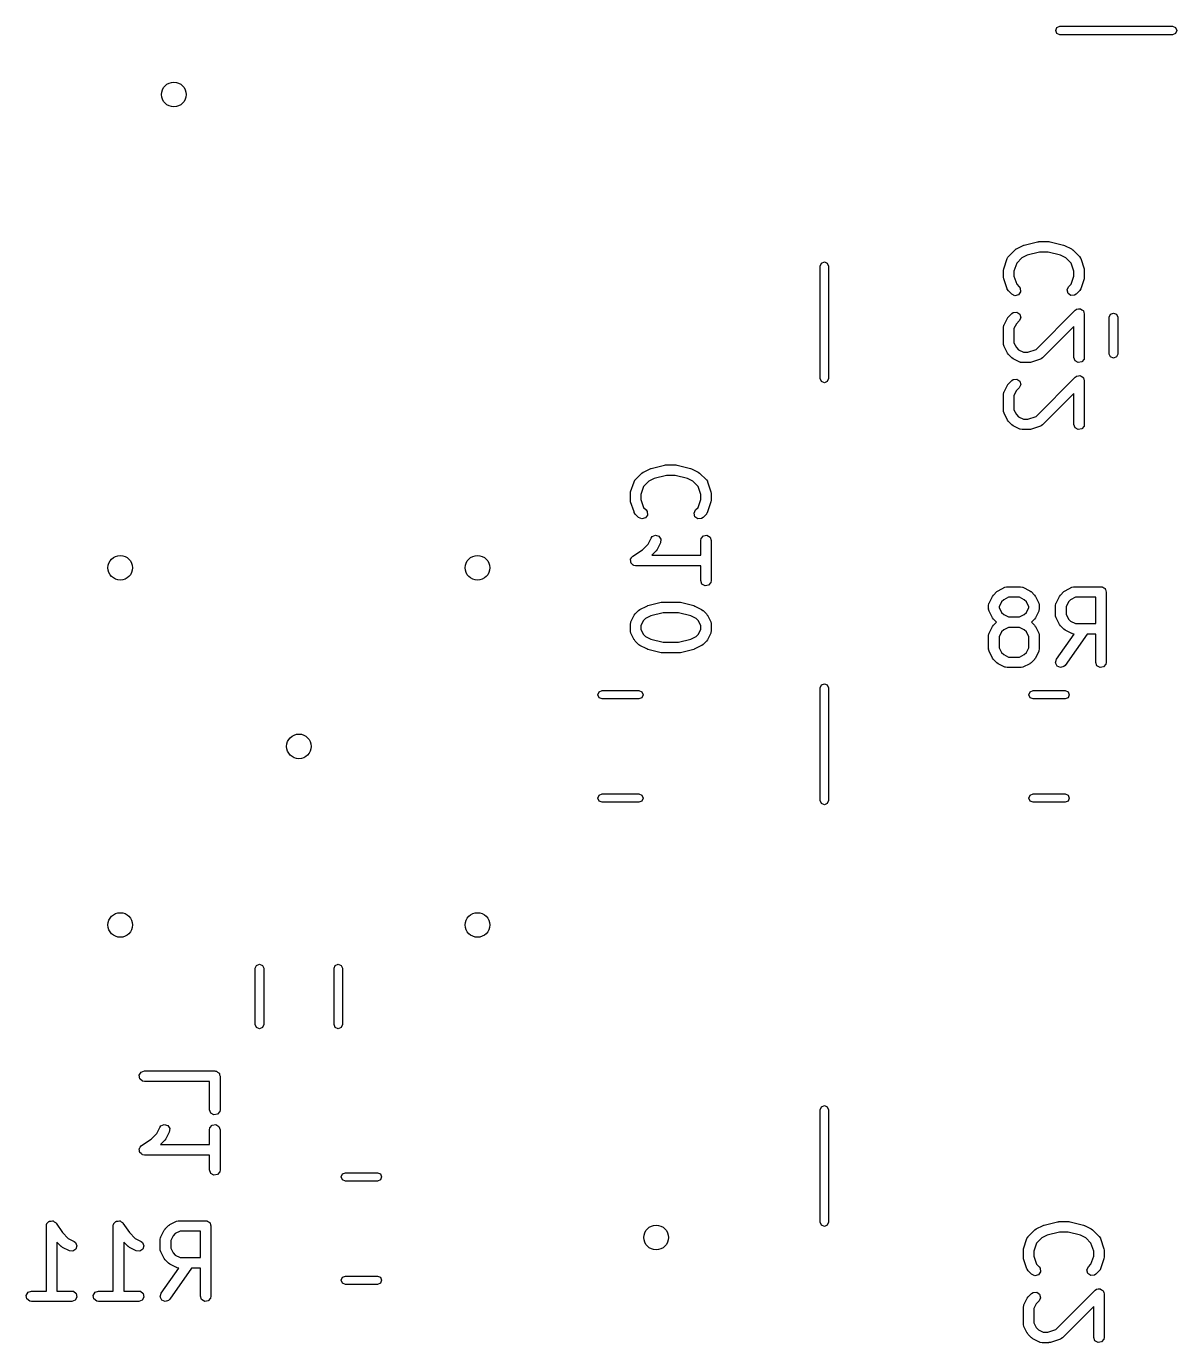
# Model space of a CAD drawing. Extents: x 0.32 to 2.48, y 0.29 to 1.64.
# Drawn here: x 0.317 to 0.961, y 0.901 to 1.638 of the extents above; entities that cross this region are included whole.
import ezdxf

# ---------------------------------------------------------------- set-up
doc = ezdxf.new("R2010")
doc.units = 0
doc.header["$MEASUREMENT"] = 0
doc.layers.add('BLACK', color=7, linetype='CONTINUOUS')

msp = doc.modelspace()

# ---------------------------------------------------------------- linework, layer by layer
at = {"layer": 'BLACK', "linetype": 'CONTINUOUS'}
for p, q in [((0.893701, 1.63583), (0.894393, 1.6375)), ((0.894393, 1.6375), (0.896063, 1.63819)), ((0.896063, 1.63819), (0.959055, 1.63819)), ((0.959055, 1.63819), (0.960725, 1.6375)), ((0.960725, 1.6375), (0.961417, 1.63583)), ((0.894393, 1.63416), (0.893701, 1.63583)), ((0.896063, 1.63346), (0.894393, 1.63416)), ((0.959055, 1.63346), (0.896063, 1.63346)), ((0.960725, 1.63416), (0.959055, 1.63346)), ((0.961417, 1.63583), (0.960725, 1.63416)), ((0.867181, 1.50927), (0.870931, 1.51302)), ((0.870931, 1.51302), (0.871654, 1.51353)), ((0.871654, 1.51353), (0.871698, 1.51357)), ((0.871698, 1.51357), (0.875448, 1.51545)), ((0.875448, 1.51545), (0.875936, 1.51559)), ((0.875936, 1.51559), (0.876052, 1.51567)), ((0.876052, 1.51567), (0.883551, 1.51755)), ((0.884631, 1.51173), (0.877799, 1.51002)), ((0.883551, 1.51755), (0.884139, 1.51759)), ((0.884139, 1.51759), (0.884267, 1.51763)), ((0.884267, 1.51763), (0.889892, 1.51763)), ((0.889528, 1.51173), (0.884631, 1.51173)), ((0.89636, 1.51002), (0.889528, 1.51173)), ((0.889892, 1.51763), (0.890472, 1.51753)), ((0.890472, 1.51753), (0.890608, 1.51755)), ((0.890608, 1.51755), (0.898107, 1.51567)), ((0.898107, 1.51567), (0.898572, 1.51546)), ((0.898572, 1.51546), (0.898711, 1.51545)), ((0.898711, 1.51545), (0.902461, 1.51357)), ((0.902461, 1.51357), (0.90317, 1.51305)), ((0.90317, 1.51305), (0.903228, 1.51302)), ((0.903228, 1.51302), (0.906978, 1.50927)), ((0.761811, 1.50394), (0.762503, 1.50561)), ((0.761811, 1.44094), (0.761811, 1.50394)), ((0.762503, 1.50561), (0.764173, 1.5063)), ((0.764173, 1.5063), (0.765844, 1.50561)), ((0.765844, 1.50561), (0.766535, 1.50394)), ((0.766535, 1.50394), (0.766535, 1.44094)), ((0.864593, 1.50249), (0.866468, 1.50812)), ((0.866468, 1.50812), (0.866956, 1.50902)), ((0.866956, 1.50902), (0.867107, 1.50911)), ((0.867107, 1.50911), (0.867181, 1.50927)), ((0.87185, 1.50559), (0.870347, 1.50108)), ((0.874768, 1.50851), (0.87185, 1.50559)), ((0.877799, 1.51002), (0.874768, 1.50851)), ((0.899391, 1.50851), (0.89636, 1.51002)), ((0.902309, 1.50559), (0.899391, 1.50851)), ((0.903812, 1.50108), (0.902309, 1.50559)), ((0.906978, 1.50927), (0.907566, 1.50843)), ((0.907566, 1.50843), (0.907581, 1.50825)), ((0.907581, 1.50825), (0.907691, 1.50812)), ((0.907691, 1.50812), (0.909566, 1.50249)), ((0.864442, 1.50156), (0.864595, 1.50243)), ((0.864442, 1.49781), (0.864442, 1.50156)), ((0.864464, 1.49775), (0.864442, 1.49781)), ((0.864593, 1.49687), (0.864464, 1.49775)), ((0.864595, 1.50243), (0.864593, 1.50249)), ((0.866468, 1.49125), (0.864593, 1.49687)), ((0.870347, 1.50108), (0.870347, 1.49829)), ((0.870347, 1.49829), (0.87185, 1.49378)), ((0.902309, 1.49378), (0.903812, 1.49829)), ((0.903812, 1.49829), (0.903812, 1.50108)), ((0.909566, 1.49687), (0.907691, 1.49125)), ((0.909717, 1.49781), (0.909564, 1.49694)), ((0.909564, 1.49694), (0.909566, 1.49687)), ((0.909566, 1.50249), (0.909695, 1.50162)), ((0.909695, 1.50162), (0.909717, 1.50156)), ((0.909717, 1.50156), (0.909717, 1.49781)), ((0.866578, 1.49111), (0.866468, 1.49125)), ((0.866593, 1.49094), (0.866578, 1.49111)), ((0.867181, 1.4901), (0.866593, 1.49094)), ((0.869056, 1.48822), (0.867181, 1.4901)), ((0.87185, 1.49378), (0.873232, 1.4924)), ((0.873996, 1.48955), (0.872838, 1.48789)), ((0.873232, 1.4924), (0.87382, 1.49156)), ((0.87382, 1.49156), (0.873996, 1.48955)), ((0.900073, 1.49057), (0.900927, 1.4924)), ((0.900596, 1.48862), (0.900073, 1.49057)), ((0.900927, 1.4924), (0.902309, 1.49378)), ((0.906978, 1.4901), (0.905103, 1.48822)), ((0.907052, 1.49026), (0.906978, 1.4901)), ((0.907203, 1.49035), (0.907052, 1.49026)), ((0.907691, 1.49125), (0.907203, 1.49035)), ((0.870887, 1.48737), (0.869056, 1.48822)), ((0.872838, 1.48789), (0.870887, 1.48737)), ((0.902251, 1.48746), (0.900596, 1.48862)), ((0.904263, 1.48763), (0.902251, 1.48746)), ((0.905103, 1.48822), (0.904263, 1.48763)), ((0.864753, 1.47101), (0.866628, 1.47476)), ((0.866628, 1.47476), (0.867154, 1.47547)), ((0.867154, 1.47547), (0.867181, 1.47552)), ((0.867181, 1.47552), (0.869056, 1.4774)), ((0.869056, 1.4774), (0.869896, 1.47799)), ((0.869896, 1.47799), (0.871908, 1.47816)), ((0.871908, 1.47816), (0.873563, 1.477)), ((0.874085, 1.47505), (0.873232, 1.47322)), ((0.873563, 1.477), (0.874085, 1.47505)), ((0.882672, 1.45727), (0.904677, 1.47927)), ((0.904677, 1.47927), (0.905205, 1.47964)), ((0.905205, 1.47964), (0.905288, 1.47974)), ((0.905288, 1.47974), (0.905366, 1.47976)), ((0.905366, 1.47976), (0.905517, 1.47986)), ((0.905517, 1.47986), (0.906402, 1.47994)), ((0.906402, 1.47994), (0.907277, 1.48009)), ((0.907277, 1.48009), (0.907394, 1.48003)), ((0.907394, 1.48003), (0.907529, 1.48004)), ((0.907529, 1.48004), (0.908257, 1.47953)), ((0.908257, 1.47953), (0.909026, 1.47908)), ((0.909026, 1.47908), (0.909073, 1.47896)), ((0.909073, 1.47896), (0.909183, 1.47888)), ((0.909183, 1.47888), (0.909413, 1.47802)), ((0.909413, 1.47802), (0.909717, 1.47719)), ((0.909717, 1.47719), (0.909717, 1.45281)), ((0.923701, 1.47529), (0.924393, 1.47696)), ((0.923701, 1.45471), (0.923701, 1.47529)), ((0.924393, 1.47696), (0.926063, 1.47765)), ((0.926063, 1.47765), (0.927733, 1.47696)), ((0.927733, 1.47696), (0.928425, 1.47529)), ((0.928425, 1.47529), (0.928425, 1.45471)), ((0.864442, 1.46969), (0.86462, 1.4707)), ((0.864442, 1.46031), (0.864442, 1.46969)), ((0.86462, 1.4707), (0.864733, 1.47083)), ((0.864733, 1.47083), (0.864753, 1.47101)), ((0.871696, 1.47169), (0.870347, 1.46899)), ((0.870347, 1.46899), (0.870347, 1.46101)), ((0.873232, 1.47322), (0.871696, 1.47169)), ((0.903812, 1.47006), (0.886355, 1.4526)), ((0.903812, 1.45281), (0.903812, 1.47006)), ((0.864502, 1.46015), (0.864442, 1.46031)), ((0.864461, 1.45998), (0.864502, 1.46015)), ((0.864753, 1.45899), (0.864461, 1.45998)), ((0.870347, 1.46101), (0.871696, 1.45831)), ((0.866628, 1.45524), (0.864753, 1.45899)), ((0.866675, 1.4552), (0.866628, 1.45524)), ((0.867181, 1.45448), (0.866675, 1.4552)), ((0.869056, 1.4526), (0.867181, 1.45448)), ((0.869114, 1.45257), (0.869056, 1.4526)), ((0.869823, 1.45205), (0.869114, 1.45257)), ((0.873573, 1.45017), (0.869823, 1.45205)), ((0.871696, 1.45831), (0.872893, 1.45712)), ((0.872893, 1.45712), (0.875591, 1.45577)), ((0.875591, 1.45577), (0.878164, 1.45577)), ((0.878164, 1.45577), (0.882672, 1.45727)), ((0.886355, 1.4526), (0.885515, 1.45201)), ((0.904503, 1.45092), (0.903812, 1.45281)), ((0.909717, 1.45281), (0.909539, 1.4518)), ((0.924393, 1.45304), (0.923701, 1.45471)), ((0.926063, 1.45235), (0.924393, 1.45304)), ((0.927733, 1.45304), (0.926063, 1.45235)), ((0.928425, 1.45471), (0.927733, 1.45304)), ((0.873748, 1.45015), (0.873573, 1.45017)), ((0.873884, 1.45004), (0.873748, 1.45015)), ((0.874894, 1.44986), (0.873884, 1.45004)), ((0.878643, 1.44986), (0.874894, 1.44986)), ((0.878704, 1.44988), (0.878643, 1.44986)), ((0.879577, 1.45001), (0.878704, 1.44988)), ((0.885201, 1.45189), (0.879577, 1.45001)), ((0.885339, 1.452), (0.885201, 1.45189)), ((0.885515, 1.45201), (0.885339, 1.452)), ((0.906252, 1.44991), (0.904503, 1.45092)), ((0.908241, 1.45026), (0.906252, 1.44991)), ((0.909539, 1.4518), (0.908241, 1.45026)), ((0.762503, 1.43927), (0.761811, 1.44094)), ((0.764173, 1.43858), (0.762503, 1.43927)), ((0.765844, 1.43927), (0.764173, 1.43858)), ((0.766535, 1.44094), (0.765844, 1.43927)), ((0.866628, 1.43726), (0.867154, 1.43797)), ((0.867154, 1.43797), (0.867181, 1.43803)), ((0.867181, 1.43803), (0.869056, 1.4399)), ((0.869056, 1.4399), (0.869896, 1.44049)), ((0.869896, 1.44049), (0.871908, 1.44067)), ((0.871908, 1.44067), (0.873563, 1.43951)), ((0.874085, 1.43756), (0.873232, 1.43573)), ((0.873563, 1.43951), (0.874085, 1.43756)), ((0.882672, 1.41977), (0.904677, 1.44178)), ((0.904677, 1.44178), (0.905205, 1.44215)), ((0.905205, 1.44215), (0.905288, 1.44225)), ((0.905288, 1.44225), (0.905366, 1.44226)), ((0.905366, 1.44226), (0.905517, 1.44237)), ((0.905517, 1.44237), (0.906402, 1.44244)), ((0.906402, 1.44244), (0.907277, 1.4426)), ((0.907277, 1.4426), (0.907394, 1.44253)), ((0.907394, 1.44253), (0.907529, 1.44254)), ((0.907529, 1.44254), (0.908257, 1.44203)), ((0.908257, 1.44203), (0.909026, 1.44159)), ((0.909026, 1.44159), (0.909073, 1.44146)), ((0.909073, 1.44146), (0.909183, 1.44138)), ((0.909183, 1.44138), (0.909413, 1.44053)), ((0.909413, 1.44053), (0.909717, 1.43969)), ((0.909717, 1.43969), (0.909717, 1.41532)), ((0.864442, 1.43219), (0.86462, 1.4332)), ((0.864442, 1.42282), (0.864442, 1.43219)), ((0.86462, 1.4332), (0.864733, 1.43334)), ((0.864733, 1.43334), (0.864753, 1.43351)), ((0.864753, 1.43351), (0.866628, 1.43726)), ((0.871696, 1.43419), (0.870347, 1.43149)), ((0.870347, 1.43149), (0.870347, 1.42351)), ((0.873232, 1.43573), (0.871696, 1.43419)), ((0.903812, 1.43256), (0.886355, 1.41511)), ((0.903812, 1.41532), (0.903812, 1.43256)), ((0.864502, 1.42265), (0.864442, 1.42282)), ((0.864461, 1.42248), (0.864502, 1.42265)), ((0.870347, 1.42351), (0.871696, 1.42082)), ((0.864753, 1.4215), (0.864461, 1.42248)), ((0.866628, 1.41775), (0.864753, 1.4215)), ((0.866675, 1.4177), (0.866628, 1.41775)), ((0.867181, 1.41698), (0.866675, 1.4177)), ((0.869056, 1.41511), (0.867181, 1.41698)), ((0.871696, 1.42082), (0.872893, 1.41962)), ((0.872893, 1.41962), (0.875591, 1.41827)), ((0.875591, 1.41827), (0.878164, 1.41827)), ((0.878164, 1.41827), (0.882672, 1.41977)), ((0.904503, 1.41342), (0.903812, 1.41532)), ((0.909717, 1.41532), (0.909539, 1.41431)), ((0.869114, 1.41508), (0.869056, 1.41511)), ((0.869823, 1.41455), (0.869114, 1.41508)), ((0.873573, 1.41268), (0.869823, 1.41455)), ((0.873748, 1.41266), (0.873573, 1.41268)), ((0.873884, 1.41254), (0.873748, 1.41266)), ((0.874894, 1.41237), (0.873884, 1.41254)), ((0.878643, 1.41237), (0.874894, 1.41237)), ((0.878704, 1.41239), (0.878643, 1.41237)), ((0.879577, 1.41252), (0.878704, 1.41239)), ((0.885201, 1.41439), (0.879577, 1.41252)), ((0.885339, 1.4145), (0.885201, 1.41439)), ((0.885515, 1.41452), (0.885339, 1.4145)), ((0.886355, 1.41511), (0.885515, 1.41452)), ((0.906252, 1.41241), (0.904503, 1.41342)), ((0.908241, 1.41276), (0.906252, 1.41241)), ((0.909539, 1.41431), (0.908241, 1.41276)), ((0.658323, 1.38427), (0.662073, 1.38802)), ((0.662073, 1.38802), (0.662796, 1.38853)), ((0.662796, 1.38853), (0.66284, 1.38857)), ((0.66284, 1.38857), (0.666589, 1.39045)), ((0.666589, 1.39045), (0.667078, 1.39059)), ((0.667078, 1.39059), (0.667194, 1.39067)), ((0.667194, 1.39067), (0.674693, 1.39255)), ((0.675773, 1.38673), (0.668941, 1.38502)), ((0.674693, 1.39255), (0.675281, 1.39259)), ((0.675281, 1.39259), (0.675409, 1.39263)), ((0.675409, 1.39263), (0.681033, 1.39263)), ((0.68067, 1.38673), (0.675773, 1.38673)), ((0.687502, 1.38502), (0.68067, 1.38673)), ((0.681033, 1.39263), (0.681614, 1.39253)), ((0.681614, 1.39253), (0.681749, 1.39255)), ((0.681749, 1.39255), (0.689249, 1.39067)), ((0.689249, 1.39067), (0.689714, 1.39046)), ((0.689714, 1.39046), (0.689853, 1.39045)), ((0.689853, 1.39045), (0.693602, 1.38857)), ((0.693602, 1.38857), (0.694311, 1.38805)), ((0.694311, 1.38805), (0.69437, 1.38802)), ((0.69437, 1.38802), (0.698119, 1.38427)), ((0.655735, 1.37749), (0.65761, 1.38312)), ((0.65761, 1.38312), (0.658098, 1.38402)), ((0.658098, 1.38402), (0.658248, 1.38411)), ((0.658248, 1.38411), (0.658323, 1.38427)), ((0.662992, 1.38059), (0.661489, 1.37608)), ((0.66591, 1.38351), (0.662992, 1.38059)), ((0.668941, 1.38502), (0.66591, 1.38351)), ((0.690533, 1.38351), (0.687502, 1.38502)), ((0.693451, 1.38059), (0.690533, 1.38351)), ((0.694954, 1.37608), (0.693451, 1.38059)), ((0.698119, 1.38427), (0.698708, 1.38343)), ((0.698708, 1.38343), (0.698723, 1.38325)), ((0.698723, 1.38325), (0.698833, 1.38312)), ((0.698833, 1.38312), (0.700707, 1.37749)), ((0.655583, 1.37656), (0.655737, 1.37743)), ((0.655583, 1.37281), (0.655583, 1.37656)), ((0.655605, 1.37275), (0.655583, 1.37281)), ((0.655735, 1.37187), (0.655605, 1.37275)), ((0.655737, 1.37743), (0.655735, 1.37749)), ((0.65761, 1.36625), (0.655735, 1.37187)), ((0.661489, 1.37608), (0.661489, 1.37329)), ((0.661489, 1.37329), (0.662992, 1.36878)), ((0.693451, 1.36878), (0.694954, 1.37329)), ((0.694954, 1.37329), (0.694954, 1.37608)), ((0.700707, 1.37187), (0.698833, 1.36625)), ((0.700859, 1.37281), (0.700706, 1.37194)), ((0.700706, 1.37194), (0.700707, 1.37187)), ((0.700707, 1.37749), (0.700837, 1.37662)), ((0.700837, 1.37662), (0.700859, 1.37656)), ((0.700859, 1.37656), (0.700859, 1.37281)), ((0.657719, 1.36611), (0.65761, 1.36625)), ((0.657735, 1.36594), (0.657719, 1.36611)), ((0.658323, 1.3651), (0.657735, 1.36594)), ((0.660198, 1.36322), (0.658323, 1.3651)), ((0.662992, 1.36878), (0.664374, 1.3674)), ((0.665138, 1.36455), (0.663979, 1.36289)), ((0.664374, 1.3674), (0.664962, 1.36656)), ((0.664962, 1.36656), (0.665138, 1.36455)), ((0.691215, 1.36557), (0.692069, 1.3674)), ((0.691738, 1.36362), (0.691215, 1.36557)), ((0.693392, 1.36246), (0.691738, 1.36362)), ((0.692069, 1.3674), (0.693451, 1.36878)), ((0.698119, 1.3651), (0.696245, 1.36322)), ((0.698194, 1.36526), (0.698119, 1.3651)), ((0.698344, 1.36535), (0.698194, 1.36526)), ((0.698833, 1.36625), (0.698344, 1.36535)), ((0.662028, 1.36237), (0.660198, 1.36322)), ((0.663979, 1.36289), (0.662028, 1.36237)), ((0.695405, 1.36263), (0.693392, 1.36246)), ((0.696245, 1.36322), (0.695405, 1.36263)), ((0.665483, 1.34831), (0.667144, 1.35163)), ((0.667144, 1.35163), (0.667755, 1.35246)), ((0.667755, 1.35246), (0.669608, 1.35326)), ((0.669608, 1.35326), (0.671544, 1.35268)), ((0.672426, 1.34899), (0.670551, 1.34524)), ((0.671544, 1.35268), (0.672657, 1.351)), ((0.672657, 1.351), (0.672426, 1.34899)), ((0.694954, 1.35031), (0.695132, 1.35132)), ((0.694954, 1.34202), (0.694954, 1.35031)), ((0.695132, 1.35132), (0.69643, 1.35287)), ((0.69643, 1.35287), (0.698419, 1.35322)), ((0.698419, 1.35322), (0.700168, 1.35221)), ((0.700168, 1.35221), (0.700859, 1.35031)), ((0.700859, 1.35031), (0.700859, 1.32781)), ((0.656798, 1.34138), (0.656898, 1.34152)), ((0.656898, 1.34152), (0.662279, 1.34511)), ((0.662279, 1.34511), (0.665483, 1.34831)), ((0.669998, 1.34447), (0.66754, 1.34202)), ((0.66754, 1.34202), (0.694954, 1.34202)), ((0.670025, 1.34453), (0.669998, 1.34447)), ((0.670551, 1.34524), (0.670025, 1.34453)), ((0.655628, 1.33958), (0.655713, 1.33972)), ((0.655777, 1.33873), (0.655628, 1.33958)), ((0.655702, 1.33989), (0.65621, 1.34058)), ((0.655713, 1.33972), (0.655702, 1.33989)), ((0.655832, 1.33788), (0.655777, 1.33873)), ((0.65595, 1.33775), (0.655832, 1.33788)), ((0.655979, 1.33759), (0.65595, 1.33775)), ((0.656636, 1.33704), (0.655979, 1.33759)), ((0.65621, 1.34058), (0.656638, 1.34132)), ((0.657227, 1.33642), (0.656636, 1.33704)), ((0.656638, 1.34132), (0.656798, 1.34138)), ((0.657396, 1.3364), (0.657227, 1.33642)), ((0.657526, 1.33629), (0.657396, 1.3364)), ((0.658536, 1.33611), (0.657526, 1.33629)), ((0.694954, 1.33611), (0.658536, 1.33611)), ((0.694954, 1.32781), (0.694954, 1.33611)), ((0.695644, 1.32592), (0.694954, 1.32781)), ((0.700681, 1.3268), (0.699383, 1.32526)), ((0.700859, 1.32781), (0.700681, 1.3268)), ((0.697394, 1.32491), (0.695644, 1.32592)), ((0.699383, 1.32526), (0.697394, 1.32491)), ((0.8583, 1.319), (0.858826, 1.3197)), ((0.858826, 1.3197), (0.858853, 1.31976)), ((0.858853, 1.31976), (0.860728, 1.32164)), ((0.860728, 1.32164), (0.861451, 1.32214)), ((0.861451, 1.32214), (0.861495, 1.32219)), ((0.861495, 1.32219), (0.865245, 1.32407)), ((0.865245, 1.32407), (0.866228, 1.32436)), ((0.866228, 1.32436), (0.866399, 1.32432)), ((0.866399, 1.32432), (0.866565, 1.32438)), ((0.866565, 1.32438), (0.874064, 1.32438)), ((0.874064, 1.32438), (0.875074, 1.3242)), ((0.875074, 1.3242), (0.87521, 1.32409)), ((0.87521, 1.32409), (0.875385, 1.32407)), ((0.875385, 1.32407), (0.879134, 1.32219)), ((0.879134, 1.32219), (0.879844, 1.32166)), ((0.879844, 1.32166), (0.879902, 1.32164)), ((0.879902, 1.32164), (0.881777, 1.31976)), ((0.881777, 1.31976), (0.882283, 1.31904)), ((0.895795, 1.319), (0.896321, 1.3197)), ((0.896321, 1.3197), (0.896349, 1.31976)), ((0.896349, 1.31976), (0.898223, 1.32164)), ((0.898223, 1.32164), (0.898946, 1.32214)), ((0.898946, 1.32214), (0.898991, 1.32219)), ((0.898991, 1.32219), (0.90274, 1.32407)), ((0.90274, 1.32407), (0.903723, 1.32436)), ((0.903723, 1.32436), (0.903895, 1.32432)), ((0.903895, 1.32432), (0.904061, 1.32438)), ((0.904061, 1.32438), (0.919059, 1.32438)), ((0.919059, 1.32438), (0.919442, 1.32431)), ((0.919442, 1.32431), (0.919572, 1.32433)), ((0.919572, 1.32433), (0.919685, 1.32427)), ((0.919685, 1.32427), (0.920069, 1.3242)), ((0.920069, 1.3242), (0.920656, 1.32371)), ((0.920656, 1.32371), (0.921321, 1.32332)), ((0.921321, 1.32332), (0.921412, 1.32307)), ((0.921412, 1.32307), (0.921616, 1.3229)), ((0.921616, 1.3229), (0.921749, 1.32215)), ((0.921749, 1.32215), (0.922012, 1.32142)), ((0.922012, 1.32142), (0.922012, 1.28205)), ((0.660965, 1.31171), (0.664715, 1.31358)), ((0.664715, 1.31358), (0.665203, 1.31373)), ((0.665203, 1.31373), (0.665319, 1.31381)), ((0.665319, 1.31381), (0.672818, 1.31568)), ((0.672818, 1.31568), (0.673406, 1.31572)), ((0.673406, 1.31572), (0.673534, 1.31577)), ((0.673534, 1.31577), (0.682908, 1.31577)), ((0.682908, 1.31577), (0.683488, 1.31567)), ((0.683488, 1.31567), (0.683624, 1.31568)), ((0.683624, 1.31568), (0.691123, 1.31381)), ((0.691123, 1.31381), (0.691589, 1.3136)), ((0.691589, 1.3136), (0.691728, 1.31358)), ((0.691728, 1.31358), (0.695477, 1.31171)), ((0.856114, 1.31393), (0.856292, 1.31494)), ((0.856114, 1.31205), (0.856114, 1.31393)), ((0.856174, 1.31188), (0.856114, 1.31205)), ((0.856292, 1.31494), (0.856405, 1.31507)), ((0.856405, 1.31507), (0.856425, 1.31525)), ((0.856425, 1.31525), (0.8583, 1.319)), ((0.863368, 1.31593), (0.862019, 1.31323)), ((0.862019, 1.31323), (0.862019, 1.31275)), ((0.862019, 1.31275), (0.863368, 1.31005)), ((0.864565, 1.31712), (0.863368, 1.31593)), ((0.867262, 1.31847), (0.864565, 1.31712)), ((0.873367, 1.31847), (0.867262, 1.31847)), ((0.876065, 1.31712), (0.873367, 1.31847)), ((0.877262, 1.31593), (0.876065, 1.31712)), ((0.878611, 1.31323), (0.877262, 1.31593)), ((0.877262, 1.31005), (0.878611, 1.31275)), ((0.878611, 1.31275), (0.878611, 1.31323)), ((0.882283, 1.31904), (0.88233, 1.319)), ((0.88233, 1.319), (0.884205, 1.31525)), ((0.884205, 1.31525), (0.884497, 1.31426)), ((0.884516, 1.31205), (0.884338, 1.31104)), ((0.884497, 1.31426), (0.884456, 1.31409)), ((0.884456, 1.31409), (0.884516, 1.31393)), ((0.884516, 1.31393), (0.884516, 1.31205)), ((0.893609, 1.31393), (0.893787, 1.31494)), ((0.893609, 1.3083), (0.893609, 1.31393)), ((0.893787, 1.31494), (0.8939, 1.31507)), ((0.8939, 1.31507), (0.893921, 1.31525)), ((0.893921, 1.31525), (0.895795, 1.319)), ((0.900863, 1.31593), (0.899514, 1.31323)), ((0.899514, 1.31323), (0.899514, 1.309)), ((0.90206, 1.31712), (0.900863, 1.31593)), ((0.904758, 1.31847), (0.90206, 1.31712)), ((0.916106, 1.31847), (0.904758, 1.31847)), ((0.916106, 1.30375), (0.916106, 1.31847)), ((0.655875, 1.30459), (0.655895, 1.30476)), ((0.655895, 1.30476), (0.65777, 1.30851)), ((0.65777, 1.30851), (0.658296, 1.30922)), ((0.658296, 1.30922), (0.658323, 1.30928)), ((0.658323, 1.30928), (0.660198, 1.31115)), ((0.660198, 1.31115), (0.660921, 1.31166)), ((0.660921, 1.31166), (0.660965, 1.31171)), ((0.662838, 1.30544), (0.661489, 1.30275)), ((0.664035, 1.30664), (0.662838, 1.30544)), ((0.667066, 1.30816), (0.664035, 1.30664)), ((0.673898, 1.30986), (0.667066, 1.30816)), ((0.682545, 1.30986), (0.673898, 1.30986)), ((0.689377, 1.30816), (0.682545, 1.30986)), ((0.692408, 1.30664), (0.689377, 1.30816)), ((0.693605, 1.30544), (0.692408, 1.30664)), ((0.694954, 1.30275), (0.693605, 1.30544)), ((0.695477, 1.31171), (0.696186, 1.31118)), ((0.696186, 1.31118), (0.696245, 1.31115)), ((0.696245, 1.31115), (0.698119, 1.30928)), ((0.698119, 1.30928), (0.698626, 1.30856)), ((0.698626, 1.30856), (0.698673, 1.30851)), ((0.698673, 1.30851), (0.700547, 1.30476)), ((0.700547, 1.30476), (0.70084, 1.30378)), ((0.856133, 1.31171), (0.856174, 1.31188)), ((0.856425, 1.31073), (0.856133, 1.31171)), ((0.8583, 1.30698), (0.856425, 1.31073)), ((0.858347, 1.30694), (0.8583, 1.30698)), ((0.858853, 1.30621), (0.858347, 1.30694)), ((0.860515, 1.30455), (0.858853, 1.30621)), ((0.863368, 1.31005), (0.864565, 1.30885)), ((0.864565, 1.30885), (0.867262, 1.3075)), ((0.867262, 1.3075), (0.873367, 1.3075)), ((0.873367, 1.3075), (0.876065, 1.30885)), ((0.876065, 1.30885), (0.877262, 1.31005)), ((0.881777, 1.30621), (0.880115, 1.30455)), ((0.881804, 1.30627), (0.881777, 1.30621)), ((0.88233, 1.30698), (0.881804, 1.30627)), ((0.884205, 1.31073), (0.88233, 1.30698)), ((0.884225, 1.31091), (0.884205, 1.31073)), ((0.884338, 1.31104), (0.884225, 1.31091)), ((0.893669, 1.30814), (0.893609, 1.3083)), ((0.893628, 1.30796), (0.893669, 1.30814)), ((0.893921, 1.30698), (0.893628, 1.30796)), ((0.895795, 1.30323), (0.893921, 1.30698)), ((0.899514, 1.309), (0.900863, 1.3063)), ((0.900863, 1.3063), (0.90206, 1.3051)), ((0.90206, 1.3051), (0.904758, 1.30375)), ((0.655583, 1.30344), (0.655761, 1.30445)), ((0.655583, 1.29969), (0.655583, 1.30344)), ((0.655644, 1.29953), (0.655583, 1.29969)), ((0.655603, 1.29936), (0.655644, 1.29953)), ((0.655895, 1.29837), (0.655603, 1.29936)), ((0.655761, 1.30445), (0.655875, 1.30459)), ((0.65777, 1.29462), (0.655895, 1.29837)), ((0.661489, 1.30275), (0.661489, 1.30039)), ((0.661489, 1.30039), (0.662838, 1.29769)), ((0.662838, 1.29769), (0.664035, 1.29649)), ((0.692408, 1.2965), (0.693605, 1.29769)), ((0.693605, 1.29769), (0.694954, 1.30039)), ((0.694954, 1.30039), (0.694954, 1.30275)), ((0.700547, 1.29837), (0.698673, 1.29462)), ((0.700567, 1.29855), (0.700547, 1.29837)), ((0.700681, 1.29868), (0.700567, 1.29855)), ((0.700859, 1.29969), (0.700681, 1.29868)), ((0.70084, 1.30378), (0.700799, 1.30361)), ((0.700799, 1.30361), (0.700859, 1.30344)), ((0.700859, 1.30344), (0.700859, 1.29969)), ((0.856114, 1.29705), (0.856292, 1.29806)), ((0.856292, 1.29806), (0.856405, 1.2982)), ((0.856405, 1.2982), (0.856425, 1.29837)), ((0.856425, 1.29837), (0.8583, 1.30212)), ((0.8583, 1.30212), (0.858826, 1.30283)), ((0.858826, 1.30283), (0.858853, 1.30289)), ((0.858853, 1.30289), (0.860515, 1.30455)), ((0.863368, 1.29905), (0.862019, 1.29636)), ((0.864565, 1.30025), (0.863368, 1.29905)), ((0.867262, 1.3016), (0.864565, 1.30025)), ((0.873367, 1.3016), (0.867262, 1.3016)), ((0.876065, 1.30025), (0.873367, 1.3016)), ((0.877262, 1.29905), (0.876065, 1.30025)), ((0.878611, 1.29636), (0.877262, 1.29905)), ((0.880115, 1.30455), (0.881777, 1.30289)), ((0.881777, 1.30289), (0.882283, 1.30217)), ((0.882283, 1.30217), (0.88233, 1.30212)), ((0.88233, 1.30212), (0.884205, 1.29837)), ((0.884205, 1.29837), (0.884497, 1.29739)), ((0.884497, 1.29739), (0.884456, 1.29722)), ((0.894143, 1.28375), (0.904019, 1.29786)), ((0.895842, 1.30319), (0.895795, 1.30323)), ((0.896349, 1.30246), (0.895842, 1.30319)), ((0.898223, 1.30059), (0.896349, 1.30246)), ((0.898282, 1.30056), (0.898223, 1.30059)), ((0.898991, 1.30004), (0.898282, 1.30056)), ((0.911222, 1.29785), (0.898981, 1.28036)), ((0.90274, 1.29816), (0.898991, 1.30004)), ((0.902916, 1.29814), (0.90274, 1.29816)), ((0.903051, 1.29803), (0.902916, 1.29814)), ((0.904019, 1.29786), (0.903051, 1.29803)), ((0.904758, 1.30375), (0.916106, 1.30375)), ((0.916106, 1.29785), (0.911222, 1.29785)), ((0.916106, 1.28205), (0.916106, 1.29785)), ((0.657817, 1.29458), (0.65777, 1.29462)), ((0.658323, 1.29386), (0.657817, 1.29458)), ((0.660198, 1.29198), (0.658323, 1.29386)), ((0.660256, 1.29195), (0.660198, 1.29198)), ((0.660965, 1.29143), (0.660256, 1.29195)), ((0.664715, 1.28955), (0.660965, 1.29143)), ((0.664035, 1.29649), (0.667066, 1.29498)), ((0.667066, 1.29498), (0.673898, 1.29327)), ((0.673898, 1.29327), (0.682545, 1.29327)), ((0.682545, 1.29327), (0.689377, 1.29498)), ((0.689377, 1.29498), (0.692408, 1.2965)), ((0.695477, 1.29143), (0.691728, 1.28955)), ((0.695521, 1.29147), (0.695477, 1.29143)), ((0.696245, 1.29198), (0.695521, 1.29147)), ((0.698119, 1.29386), (0.696245, 1.29198)), ((0.698147, 1.29391), (0.698119, 1.29386)), ((0.698673, 1.29462), (0.698147, 1.29391)), ((0.856114, 1.28955), (0.856114, 1.29705)), ((0.862019, 1.29636), (0.862019, 1.29025)), ((0.862019, 1.29025), (0.863368, 1.28755)), ((0.877262, 1.28755), (0.878611, 1.29025)), ((0.878611, 1.29025), (0.878611, 1.29636)), ((0.884456, 1.29722), (0.884516, 1.29705)), ((0.884516, 1.29705), (0.884516, 1.28955)), ((0.664854, 1.28954), (0.664715, 1.28955)), ((0.665319, 1.28933), (0.664854, 1.28954)), ((0.672818, 1.28745), (0.665319, 1.28933)), ((0.672954, 1.28747), (0.672818, 1.28745)), ((0.673534, 1.28737), (0.672954, 1.28747)), ((0.682908, 1.28737), (0.673534, 1.28737)), ((0.683036, 1.28741), (0.682908, 1.28737)), ((0.683624, 1.28745), (0.683036, 1.28741)), ((0.691123, 1.28933), (0.683624, 1.28745)), ((0.691239, 1.28941), (0.691123, 1.28933)), ((0.691728, 1.28955), (0.691239, 1.28941)), ((0.856174, 1.28939), (0.856114, 1.28955)), ((0.856133, 1.28922), (0.856174, 1.28939)), ((0.856425, 1.28823), (0.856133, 1.28922)), ((0.8583, 1.28448), (0.856425, 1.28823)), ((0.858347, 1.28444), (0.8583, 1.28448)), ((0.858853, 1.28372), (0.858347, 1.28444)), ((0.860728, 1.28184), (0.858853, 1.28372)), ((0.863368, 1.28755), (0.864565, 1.28636)), ((0.864565, 1.28636), (0.867262, 1.28501)), ((0.867262, 1.28501), (0.873367, 1.28501)), ((0.873367, 1.28501), (0.876065, 1.28636)), ((0.876065, 1.28636), (0.877262, 1.28755)), ((0.881777, 1.28372), (0.879902, 1.28184)), ((0.881804, 1.28377), (0.881777, 1.28372)), ((0.88233, 1.28448), (0.881804, 1.28377)), ((0.884205, 1.28823), (0.88233, 1.28448)), ((0.884225, 1.28841), (0.884205, 1.28823)), ((0.884338, 1.28854), (0.884225, 1.28841)), ((0.884516, 1.28955), (0.884338, 1.28854)), ((0.89362, 1.2818), (0.894143, 1.28375)), ((0.860786, 1.28181), (0.860728, 1.28184)), ((0.861495, 1.28129), (0.860786, 1.28181)), ((0.865245, 1.27941), (0.861495, 1.28129)), ((0.86542, 1.27939), (0.865245, 1.27941)), ((0.865555, 1.27928), (0.86542, 1.27939)), ((0.866565, 1.2791), (0.865555, 1.27928)), ((0.874064, 1.2791), (0.866565, 1.2791)), ((0.87423, 1.27916), (0.874064, 1.2791)), ((0.874402, 1.27912), (0.87423, 1.27916)), ((0.875385, 1.27941), (0.874402, 1.27912)), ((0.879134, 1.28129), (0.875385, 1.27941)), ((0.879179, 1.28133), (0.879134, 1.28129)), ((0.879902, 1.28184), (0.879179, 1.28133)), ((0.894474, 1.27997), (0.89362, 1.2818)), ((0.896305, 1.27911), (0.894474, 1.27997)), ((0.898256, 1.27964), (0.896305, 1.27911)), ((0.898981, 1.28036), (0.898256, 1.27964)), ((0.916797, 1.28016), (0.916106, 1.28205)), ((0.918546, 1.27915), (0.916797, 1.28016)), ((0.920535, 1.2795), (0.918546, 1.27915)), ((0.921834, 1.28104), (0.920535, 1.2795)), ((0.922012, 1.28205), (0.921834, 1.28104)), ((0.761811, 1.26772), (0.762503, 1.26939)), ((0.762503, 1.26939), (0.764173, 1.27008)), ((0.764173, 1.27008), (0.765844, 1.26939)), ((0.765844, 1.26939), (0.766535, 1.26772)), ((0.637352, 1.26394), (0.638044, 1.26561)), ((0.638044, 1.26227), (0.637352, 1.26394)), ((0.638044, 1.26561), (0.639714, 1.2663)), ((0.639714, 1.26157), (0.638044, 1.26227)), ((0.639714, 1.2663), (0.660286, 1.2663)), ((0.660286, 1.26157), (0.639714, 1.26157)), ((0.660286, 1.2663), (0.661956, 1.26561)), ((0.661956, 1.26227), (0.660286, 1.26157)), ((0.661956, 1.26561), (0.662648, 1.26394)), ((0.662648, 1.26394), (0.661956, 1.26227)), ((0.761811, 1.20472), (0.761811, 1.26772)), ((0.766535, 1.26772), (0.766535, 1.20472)), ((0.878698, 1.26394), (0.87939, 1.26561)), ((0.87939, 1.26227), (0.878698, 1.26394)), ((0.87939, 1.26561), (0.88106, 1.2663)), ((0.88106, 1.26157), (0.87939, 1.26227)), ((0.88106, 1.2663), (0.89894, 1.2663)), ((0.89894, 1.26157), (0.88106, 1.26157)), ((0.89894, 1.2663), (0.90061, 1.26561)), ((0.90061, 1.26227), (0.89894, 1.26157)), ((0.90061, 1.26561), (0.901302, 1.26394)), ((0.901302, 1.26394), (0.90061, 1.26227)), ((0.637352, 1.20606), (0.638044, 1.20773)), ((0.638044, 1.20439), (0.637352, 1.20606)), ((0.638044, 1.20773), (0.639714, 1.20843)), ((0.639714, 1.2037), (0.638044, 1.20439)), ((0.639714, 1.20843), (0.660286, 1.20843)), ((0.660286, 1.2037), (0.639714, 1.2037)), ((0.660286, 1.20843), (0.661956, 1.20773)), ((0.661956, 1.20439), (0.660286, 1.2037)), ((0.661956, 1.20773), (0.662648, 1.20606)), ((0.662648, 1.20606), (0.661956, 1.20439)), ((0.762503, 1.20305), (0.761811, 1.20472)), ((0.764173, 1.20236), (0.762503, 1.20305)), ((0.765844, 1.20305), (0.764173, 1.20236)), ((0.766535, 1.20472), (0.765844, 1.20305)), ((0.878698, 1.20606), (0.87939, 1.20773)), ((0.87939, 1.20439), (0.878698, 1.20606)), ((0.87939, 1.20773), (0.88106, 1.20843)), ((0.88106, 1.2037), (0.87939, 1.20439)), ((0.88106, 1.20843), (0.89894, 1.20843)), ((0.89894, 1.2037), (0.88106, 1.2037)), ((0.89894, 1.20843), (0.90061, 1.20773)), ((0.90061, 1.20439), (0.89894, 1.2037)), ((0.90061, 1.20773), (0.901302, 1.20606)), ((0.901302, 1.20606), (0.90061, 1.20439)), ((0.446282, 1.1124), (0.447953, 1.1131)), ((0.447953, 1.1131), (0.449623, 1.1124)), ((0.490377, 1.1124), (0.492047, 1.1131)), ((0.492047, 1.1131), (0.493718, 1.1124)), ((0.445591, 1.11073), (0.446282, 1.1124)), ((0.445591, 1.07927), (0.445591, 1.11073)), ((0.449623, 1.1124), (0.450315, 1.11073)), ((0.450315, 1.11073), (0.450315, 1.07927)), ((0.489685, 1.11073), (0.490377, 1.1124)), ((0.489685, 1.07927), (0.489685, 1.11073)), ((0.493718, 1.1124), (0.494409, 1.11073)), ((0.494409, 1.11073), (0.494409, 1.07927)), ((0.446282, 1.0776), (0.445591, 1.07927)), ((0.447953, 1.0769), (0.446282, 1.0776)), ((0.449623, 1.0776), (0.447953, 1.0769)), ((0.450315, 1.07927), (0.449623, 1.0776)), ((0.490377, 1.0776), (0.489685, 1.07927)), ((0.492047, 1.0769), (0.490377, 1.0776)), ((0.493718, 1.0776), (0.492047, 1.0769)), ((0.494409, 1.07927), (0.493718, 1.0776)), ((0.380628, 1.05082), (0.381638, 1.05257)), ((0.380979, 1.04883), (0.380628, 1.05082)), ((0.382526, 1.04753), (0.380979, 1.04883)), ((0.381638, 1.05257), (0.383536, 1.05326)), ((0.383536, 1.04736), (0.382526, 1.04753)), ((0.383536, 1.05326), (0.422906, 1.05326)), ((0.419954, 1.04736), (0.383536, 1.04736)), ((0.419954, 1.03156), (0.419954, 1.04736)), ((0.422906, 1.05326), (0.42329, 1.05319)), ((0.42329, 1.05319), (0.423419, 1.05322)), ((0.423419, 1.05322), (0.423533, 1.05315)), ((0.423533, 1.05315), (0.423916, 1.05308)), ((0.423916, 1.05308), (0.424504, 1.05259)), ((0.424504, 1.05259), (0.425168, 1.05221)), ((0.425168, 1.05221), (0.425259, 1.05196)), ((0.425259, 1.05196), (0.425463, 1.05179)), ((0.425463, 1.05179), (0.425597, 1.05103)), ((0.425597, 1.05103), (0.425859, 1.05031)), ((0.425859, 1.05031), (0.425859, 1.03156)), ((0.761811, 1.0315), (0.762503, 1.03317)), ((0.762503, 1.03317), (0.764173, 1.03386)), ((0.764173, 1.03386), (0.765844, 1.03317)), ((0.765844, 1.03317), (0.766535, 1.0315)), ((0.420644, 1.02966), (0.419954, 1.03156)), ((0.422394, 1.02865), (0.420644, 1.02966)), ((0.424383, 1.029), (0.422394, 1.02865)), ((0.425681, 1.03055), (0.424383, 1.029)), ((0.425859, 1.03156), (0.425681, 1.03055)), ((0.761811, 0.968504), (0.761811, 1.0315)), ((0.766535, 1.0315), (0.766535, 0.968504)), ((0.387279, 1.01511), (0.390483, 1.01831)), ((0.390483, 1.01831), (0.392144, 1.02163)), ((0.392144, 1.02163), (0.392755, 1.02246)), ((0.392755, 1.02246), (0.394608, 1.02326)), ((0.394608, 1.02326), (0.396544, 1.02268)), ((0.397426, 1.01899), (0.395551, 1.01524)), ((0.396544, 1.02268), (0.397657, 1.021)), ((0.397657, 1.021), (0.397426, 1.01899)), ((0.419954, 1.02031), (0.420132, 1.02132)), ((0.419954, 1.01202), (0.419954, 1.02031)), ((0.420132, 1.02132), (0.42143, 1.02287)), ((0.42143, 1.02287), (0.423419, 1.02322)), ((0.423419, 1.02322), (0.425168, 1.02221)), ((0.425168, 1.02221), (0.425859, 1.02031)), ((0.425859, 1.02031), (0.425859, 0.997816)), ((0.380702, 1.00989), (0.38121, 1.01058)), ((0.380713, 1.00972), (0.380702, 1.00989)), ((0.38121, 1.01058), (0.381638, 1.01133)), ((0.381638, 1.01133), (0.381798, 1.01138)), ((0.381798, 1.01138), (0.381898, 1.01152)), ((0.381898, 1.01152), (0.387279, 1.01511)), ((0.394998, 1.01448), (0.39254, 1.01202)), ((0.39254, 1.01202), (0.419954, 1.01202)), ((0.395025, 1.01453), (0.394998, 1.01448)), ((0.395551, 1.01524), (0.395025, 1.01453)), ((0.380628, 1.00958), (0.380713, 1.00972)), ((0.380777, 1.00873), (0.380628, 1.00958)), ((0.380832, 1.00788), (0.380777, 1.00873)), ((0.38095, 1.00776), (0.380832, 1.00788)), ((0.380979, 1.00759), (0.38095, 1.00776)), ((0.381636, 1.00704), (0.380979, 1.00759)), ((0.382227, 1.00642), (0.381636, 1.00704)), ((0.382396, 1.0064), (0.382227, 1.00642)), ((0.382526, 1.00629), (0.382396, 1.0064)), ((0.383536, 1.00611), (0.382526, 1.00629)), ((0.419954, 1.00611), (0.383536, 1.00611)), ((0.419954, 0.997816), (0.419954, 1.00611)), ((0.420644, 0.995918), (0.419954, 0.997816)), ((0.422394, 0.994908), (0.420644, 0.995918)), ((0.424383, 0.995259), (0.422394, 0.994908)), ((0.425681, 0.996806), (0.424383, 0.995259)), ((0.425859, 0.997816), (0.425681, 0.996806)), ((0.493698, 0.993937), (0.49439, 0.995607)), ((0.49439, 0.995607), (0.49606, 0.996299)), ((0.49606, 0.996299), (0.51394, 0.996299)), ((0.51394, 0.996299), (0.51561, 0.995607)), ((0.51561, 0.995607), (0.516302, 0.993937)), ((0.49439, 0.992267), (0.493698, 0.993937)), ((0.49606, 0.991575), (0.49439, 0.992267)), ((0.51394, 0.991575), (0.49606, 0.991575)), ((0.51561, 0.992267), (0.51394, 0.991575)), ((0.516302, 0.993937), (0.51561, 0.992267)), ((0.328615, 0.966464), (0.328793, 0.967474)), ((0.328615, 0.930046), (0.328615, 0.966464)), ((0.328793, 0.967474), (0.328902, 0.967604)), ((0.328902, 0.967604), (0.32892, 0.967773)), ((0.32892, 0.967773), (0.32954, 0.968364)), ((0.32954, 0.968364), (0.330091, 0.969021)), ((0.330091, 0.969021), (0.330258, 0.96905)), ((0.330258, 0.96905), (0.330381, 0.969168)), ((0.330381, 0.969168), (0.331236, 0.969223)), ((0.331236, 0.969223), (0.33208, 0.969372)), ((0.33208, 0.969372), (0.332227, 0.969287)), ((0.332227, 0.969287), (0.332396, 0.969298)), ((0.332396, 0.969298), (0.333087, 0.96879)), ((0.333087, 0.96879), (0.333829, 0.968362)), ((0.333829, 0.968362), (0.333887, 0.968202)), ((0.333887, 0.968202), (0.334024, 0.968102)), ((0.334024, 0.968102), (0.337611, 0.962721)), ((0.36611, 0.966464), (0.366288, 0.967474)), ((0.36611, 0.930046), (0.36611, 0.966464)), ((0.366288, 0.967474), (0.366397, 0.967604)), ((0.366397, 0.967604), (0.366416, 0.967773)), ((0.366416, 0.967773), (0.367035, 0.968364)), ((0.367035, 0.968364), (0.367586, 0.969021)), ((0.367586, 0.969021), (0.367753, 0.96905)), ((0.367753, 0.96905), (0.367876, 0.969168)), ((0.367876, 0.969168), (0.368731, 0.969223)), ((0.368731, 0.969223), (0.369575, 0.969372)), ((0.369575, 0.969372), (0.369722, 0.969287)), ((0.369722, 0.969287), (0.369892, 0.969298)), ((0.369892, 0.969298), (0.370582, 0.96879)), ((0.370582, 0.96879), (0.371325, 0.968362)), ((0.371325, 0.968362), (0.371383, 0.968202)), ((0.371383, 0.968202), (0.371519, 0.968102)), ((0.371519, 0.968102), (0.375107, 0.962721)), ((0.395096, 0.964802), (0.396971, 0.966677)), ((0.396971, 0.966677), (0.397694, 0.967183)), ((0.397694, 0.967183), (0.397738, 0.96723)), ((0.397738, 0.96723), (0.401488, 0.969105)), ((0.401488, 0.969105), (0.402471, 0.969397)), ((0.402471, 0.969397), (0.402642, 0.969356)), ((0.402642, 0.969356), (0.402808, 0.969417)), ((0.402808, 0.969417), (0.417806, 0.969417)), ((0.417806, 0.969417), (0.41819, 0.969349)), ((0.41819, 0.969349), (0.418319, 0.969372)), ((0.418319, 0.969372), (0.418433, 0.969306)), ((0.418433, 0.969306), (0.418816, 0.969239)), ((0.418816, 0.969239), (0.419404, 0.968745)), ((0.419404, 0.968745), (0.420068, 0.968362)), ((0.420068, 0.968362), (0.42016, 0.968111)), ((0.42016, 0.968111), (0.420364, 0.96794)), ((0.420364, 0.96794), (0.420497, 0.967185)), ((0.420497, 0.967185), (0.420759, 0.966464)), ((0.420759, 0.966464), (0.420759, 0.927094)), ((0.762503, 0.966834), (0.761811, 0.968504)), ((0.764173, 0.966142), (0.762503, 0.966834)), ((0.765844, 0.966834), (0.764173, 0.966142)), ((0.766535, 0.968504), (0.765844, 0.966834)), ((0.88284, 0.964825), (0.886589, 0.9667)), ((0.886589, 0.9667), (0.887078, 0.966845)), ((0.887078, 0.966845), (0.887194, 0.966923)), ((0.887194, 0.966923), (0.894693, 0.968798)), ((0.894693, 0.968798), (0.895281, 0.96884)), ((0.895281, 0.96884), (0.895409, 0.968886)), ((0.895409, 0.968886), (0.901033, 0.968886)), ((0.901033, 0.968886), (0.901614, 0.968784)), ((0.901614, 0.968784), (0.901749, 0.968798)), ((0.901749, 0.968798), (0.909249, 0.966923)), ((0.909249, 0.966923), (0.909714, 0.966716)), ((0.909714, 0.966716), (0.909853, 0.9667)), ((0.909853, 0.9667), (0.913602, 0.964825)), ((0.337611, 0.962721), (0.340815, 0.959517)), ((0.340815, 0.959517), (0.344136, 0.957856)), ((0.375107, 0.962721), (0.378311, 0.959517)), ((0.378311, 0.959517), (0.381632, 0.957856)), ((0.392357, 0.958965), (0.392535, 0.959975)), ((0.392357, 0.95334), (0.392357, 0.958965)), ((0.392535, 0.959975), (0.392648, 0.96011)), ((0.392648, 0.96011), (0.392668, 0.960285)), ((0.392668, 0.960285), (0.394543, 0.964035)), ((0.394543, 0.964035), (0.395069, 0.964744)), ((0.395069, 0.964744), (0.395096, 0.964802)), ((0.399611, 0.960965), (0.398262, 0.958268)), ((0.398262, 0.958268), (0.398262, 0.954038)), ((0.400808, 0.962162), (0.399611, 0.960965)), ((0.403505, 0.963511), (0.400808, 0.962162)), ((0.414854, 0.963511), (0.403505, 0.963511)), ((0.414854, 0.948794), (0.414854, 0.963511)), ((0.875735, 0.953744), (0.87761, 0.959368)), ((0.87761, 0.959368), (0.878098, 0.96027)), ((0.878098, 0.96027), (0.878248, 0.960363)), ((0.878248, 0.960363), (0.878323, 0.960522)), ((0.878323, 0.960522), (0.882073, 0.964272)), ((0.882073, 0.964272), (0.882796, 0.964778)), ((0.882796, 0.964778), (0.88284, 0.964825)), ((0.88591, 0.959757), (0.882992, 0.95684)), ((0.888941, 0.961273), (0.88591, 0.959757)), ((0.895773, 0.962981), (0.888941, 0.961273)), ((0.90067, 0.962981), (0.895773, 0.962981)), ((0.907502, 0.961273), (0.90067, 0.962981)), ((0.910533, 0.959757), (0.907502, 0.961273)), ((0.913451, 0.95684), (0.910533, 0.959757)), ((0.913602, 0.964825), (0.914311, 0.964299)), ((0.914311, 0.964299), (0.91437, 0.964272)), ((0.91437, 0.964272), (0.918119, 0.960522)), ((0.918119, 0.960522), (0.918708, 0.959682)), ((0.918708, 0.959682), (0.918723, 0.959507)), ((0.918723, 0.959507), (0.918833, 0.959368)), ((0.918833, 0.959368), (0.920707, 0.953744)), ((0.336978, 0.955002), (0.33452, 0.95746)), ((0.33452, 0.95746), (0.33452, 0.930046)), ((0.337037, 0.954975), (0.336978, 0.955002)), ((0.337746, 0.954449), (0.337037, 0.954975)), ((0.341495, 0.952574), (0.337746, 0.954449)), ((0.343502, 0.952343), (0.341495, 0.952574)), ((0.345187, 0.953456), (0.343502, 0.952343)), ((0.344136, 0.957856), (0.34496, 0.957245)), ((0.34496, 0.957245), (0.345763, 0.955392)), ((0.345763, 0.955392), (0.345187, 0.953456)), ((0.374474, 0.955002), (0.372015, 0.95746)), ((0.372015, 0.95746), (0.372015, 0.930046)), ((0.374532, 0.954975), (0.374474, 0.955002)), ((0.375241, 0.954449), (0.374532, 0.954975)), ((0.378991, 0.952574), (0.375241, 0.954449)), ((0.380997, 0.952343), (0.378991, 0.952574)), ((0.382683, 0.953456), (0.380997, 0.952343)), ((0.381632, 0.957856), (0.382455, 0.957245)), ((0.382455, 0.957245), (0.383259, 0.955392)), ((0.383259, 0.955392), (0.382683, 0.953456)), ((0.392417, 0.953175), (0.392357, 0.95334)), ((0.392376, 0.953003), (0.392417, 0.953175)), ((0.392668, 0.95202), (0.392376, 0.953003)), ((0.394543, 0.94827), (0.392668, 0.95202)), ((0.398262, 0.954038), (0.399611, 0.95134)), ((0.399611, 0.95134), (0.400808, 0.950143)), ((0.875583, 0.95281), (0.875737, 0.95368)), ((0.875583, 0.949061), (0.875583, 0.95281)), ((0.875737, 0.95368), (0.875735, 0.953744)), ((0.882992, 0.95684), (0.881489, 0.952331)), ((0.881489, 0.952331), (0.881489, 0.94954)), ((0.914954, 0.952331), (0.913451, 0.95684)), ((0.914954, 0.94954), (0.914954, 0.952331)), ((0.920707, 0.953744), (0.920837, 0.952871)), ((0.920837, 0.952871), (0.920859, 0.95281)), ((0.920859, 0.95281), (0.920859, 0.949061)), ((0.39459, 0.948226), (0.394543, 0.94827)), ((0.395096, 0.947503), (0.39459, 0.948226)), ((0.396971, 0.945628), (0.395096, 0.947503)), ((0.397029, 0.945601), (0.396971, 0.945628)), ((0.397738, 0.945075), (0.397029, 0.945601)), ((0.401488, 0.9432), (0.397738, 0.945075)), ((0.400808, 0.950143), (0.403505, 0.948794)), ((0.403505, 0.948794), (0.414854, 0.948794)), ((0.875605, 0.949), (0.875583, 0.949061)), ((0.875735, 0.948127), (0.875605, 0.949)), ((0.87761, 0.942503), (0.875735, 0.948127)), ((0.881489, 0.94954), (0.882992, 0.945031)), ((0.882992, 0.945031), (0.884374, 0.94365)), ((0.884374, 0.94365), (0.884962, 0.94281)), ((0.911215, 0.941819), (0.912069, 0.94365)), ((0.912069, 0.94365), (0.913451, 0.945032)), ((0.913451, 0.945032), (0.914954, 0.94954)), ((0.920707, 0.948127), (0.918833, 0.942503)), ((0.920859, 0.949061), (0.920706, 0.948191)), ((0.920706, 0.948191), (0.920707, 0.948127)), ((0.39289, 0.928787), (0.402767, 0.942896)), ((0.40997, 0.942889), (0.397728, 0.9254)), ((0.401663, 0.94318), (0.401488, 0.9432)), ((0.401798, 0.943067), (0.401663, 0.94318)), ((0.402767, 0.942896), (0.401798, 0.943067)), ((0.414854, 0.942889), (0.40997, 0.942889)), ((0.414854, 0.927094), (0.414854, 0.942889)), ((0.493698, 0.936063), (0.49439, 0.937733)), ((0.49439, 0.937733), (0.49606, 0.938425)), ((0.49606, 0.938425), (0.51394, 0.938425)), ((0.51394, 0.938425), (0.51561, 0.937733)), ((0.51561, 0.937733), (0.516302, 0.936063)), ((0.877719, 0.942364), (0.87761, 0.942503)), ((0.877735, 0.942189), (0.877719, 0.942364)), ((0.878323, 0.941349), (0.877735, 0.942189)), ((0.880198, 0.939474), (0.878323, 0.941349)), ((0.882028, 0.93862), (0.880198, 0.939474)), ((0.883979, 0.939143), (0.882028, 0.93862)), ((0.885138, 0.940797), (0.883979, 0.939143)), ((0.884962, 0.94281), (0.885138, 0.940797)), ((0.911738, 0.939868), (0.911215, 0.941819)), ((0.913392, 0.93871), (0.911738, 0.939868)), ((0.915405, 0.938886), (0.913392, 0.93871)), ((0.916245, 0.939474), (0.915405, 0.938886)), ((0.918119, 0.941349), (0.916245, 0.939474)), ((0.918194, 0.941509), (0.918119, 0.941349)), ((0.918344, 0.941601), (0.918194, 0.941509)), ((0.918833, 0.942503), (0.918344, 0.941601)), ((0.317411, 0.927606), (0.318421, 0.929356)), ((0.318421, 0.929356), (0.320319, 0.930046)), ((0.320319, 0.930046), (0.328615, 0.930046)), ((0.33452, 0.930046), (0.342816, 0.930046)), ((0.342816, 0.930046), (0.343826, 0.929868)), ((0.343826, 0.929868), (0.345373, 0.92857)), ((0.354906, 0.927606), (0.355916, 0.929356)), ((0.355916, 0.929356), (0.357814, 0.930046)), ((0.357814, 0.930046), (0.36611, 0.930046)), ((0.372015, 0.930046), (0.380311, 0.930046)), ((0.380311, 0.930046), (0.381321, 0.929868)), ((0.381321, 0.929868), (0.382868, 0.92857)), ((0.392368, 0.926836), (0.39289, 0.928787)), ((0.49439, 0.934393), (0.493698, 0.936063)), ((0.49606, 0.933701), (0.49439, 0.934393)), ((0.51394, 0.933701), (0.49606, 0.933701)), ((0.51561, 0.934393), (0.51394, 0.933701)), ((0.516302, 0.936063), (0.51561, 0.934393)), ((0.880198, 0.928651), (0.881038, 0.92924)), ((0.881038, 0.92924), (0.88305, 0.929416)), ((0.88305, 0.929416), (0.884704, 0.928257)), ((0.893814, 0.908522), (0.915818, 0.930526)), ((0.915818, 0.930526), (0.916346, 0.930896)), ((0.916346, 0.930896), (0.91643, 0.930995)), ((0.91643, 0.930995), (0.916508, 0.931009)), ((0.916508, 0.931009), (0.916658, 0.931114)), ((0.916658, 0.931114), (0.917544, 0.931192)), ((0.917544, 0.931192), (0.918419, 0.931346)), ((0.918419, 0.931346), (0.918536, 0.931279)), ((0.918536, 0.931279), (0.918671, 0.93129)), ((0.918671, 0.93129), (0.919399, 0.930781)), ((0.919399, 0.930781), (0.920168, 0.930336)), ((0.920168, 0.930336), (0.920214, 0.930209)), ((0.920214, 0.930209), (0.920325, 0.930132)), ((0.920325, 0.930132), (0.920555, 0.929273)), ((0.920555, 0.929273), (0.920859, 0.928438)), ((0.317762, 0.925617), (0.317411, 0.927606)), ((0.319309, 0.924319), (0.317762, 0.925617)), ((0.320319, 0.924141), (0.319309, 0.924319)), ((0.342816, 0.924141), (0.320319, 0.924141)), ((0.344714, 0.924832), (0.342816, 0.924141)), ((0.345724, 0.926581), (0.344714, 0.924832)), ((0.345373, 0.92857), (0.345724, 0.926581)), ((0.355257, 0.925617), (0.354906, 0.927606)), ((0.356804, 0.924319), (0.355257, 0.925617)), ((0.357814, 0.924141), (0.356804, 0.924319)), ((0.380311, 0.924141), (0.357814, 0.924141)), ((0.382209, 0.924832), (0.380311, 0.924141)), ((0.383219, 0.926581), (0.382209, 0.924832)), ((0.382868, 0.92857), (0.383219, 0.926581)), ((0.393222, 0.925006), (0.392368, 0.926836)), ((0.395052, 0.924152), (0.393222, 0.925006)), ((0.397003, 0.924675), (0.395052, 0.924152)), ((0.397728, 0.9254), (0.397003, 0.924675)), ((0.415545, 0.925196), (0.414854, 0.927094)), ((0.417294, 0.924186), (0.415545, 0.925196)), ((0.419283, 0.924537), (0.417294, 0.924186)), ((0.420581, 0.926084), (0.419283, 0.924537)), ((0.420759, 0.927094), (0.420581, 0.926084)), ((0.875583, 0.920939), (0.875761, 0.921949)), ((0.875761, 0.921949), (0.875875, 0.922084)), ((0.875875, 0.922084), (0.875895, 0.92226)), ((0.875895, 0.92226), (0.87777, 0.926009)), ((0.87777, 0.926009), (0.878296, 0.926718)), ((0.878296, 0.926718), (0.878323, 0.926777)), ((0.878323, 0.926777), (0.880198, 0.928651)), ((0.882838, 0.92294), (0.881489, 0.920242)), ((0.884374, 0.924476), (0.882838, 0.92294)), ((0.885227, 0.926306), (0.884374, 0.924476)), ((0.884704, 0.928257), (0.885227, 0.926306)), ((0.920859, 0.928438), (0.920859, 0.904066)), ((0.875583, 0.911565), (0.875583, 0.920939)), ((0.881489, 0.920242), (0.881489, 0.912262)), ((0.914954, 0.92131), (0.897497, 0.903853)), ((0.914954, 0.904066), (0.914954, 0.92131)), ((0.875644, 0.9114), (0.875583, 0.911565)), ((0.875603, 0.911228), (0.875644, 0.9114)), ((0.875895, 0.910245), (0.875603, 0.911228)), ((0.87777, 0.906495), (0.875895, 0.910245)), ((0.881489, 0.912262), (0.882838, 0.909565)), ((0.882838, 0.909565), (0.884035, 0.908368)), ((0.884035, 0.908368), (0.886732, 0.907019)), ((0.886732, 0.907019), (0.889306, 0.907019)), ((0.889306, 0.907019), (0.893814, 0.908522)), ((0.877817, 0.906451), (0.87777, 0.906495)), ((0.878323, 0.905728), (0.877817, 0.906451)), ((0.880198, 0.903853), (0.878323, 0.905728)), ((0.880256, 0.903826), (0.880198, 0.903853)), ((0.880965, 0.9033), (0.880256, 0.903826)), ((0.884715, 0.901425), (0.880965, 0.9033)), ((0.88489, 0.901405), (0.884715, 0.901425)), ((0.885025, 0.901292), (0.88489, 0.901405)), ((0.886035, 0.901114), (0.885025, 0.901292)), ((0.889785, 0.901114), (0.886035, 0.901114)), ((0.889845, 0.901136), (0.889785, 0.901114)), ((0.890719, 0.901265), (0.889845, 0.901136)), ((0.896343, 0.90314), (0.890719, 0.901265)), ((0.896481, 0.90325), (0.896343, 0.90314)), ((0.896657, 0.903265), (0.896481, 0.90325)), ((0.897497, 0.903853), (0.896657, 0.903265)), ((0.915644, 0.902168), (0.914954, 0.904066)), ((0.917394, 0.901158), (0.915644, 0.902168)), ((0.919383, 0.901509), (0.917394, 0.901158)), ((0.920681, 0.903056), (0.919383, 0.901509)), ((0.920859, 0.904066), (0.920681, 0.903056))]:
    msp.add_line(p, q, dxfattribs=at)
at = {"layer": 'BLACK'}
for centre in [(0.4, 1.6), (0.37, 1.335), (0.57, 1.335), (0.47, 1.235), (0.37, 1.135), (0.57, 1.135), (0.67, 0.96)]:
    msp.add_circle(centre, 0.00689, dxfattribs=at)

doc.saveas('drawing.dxf')
